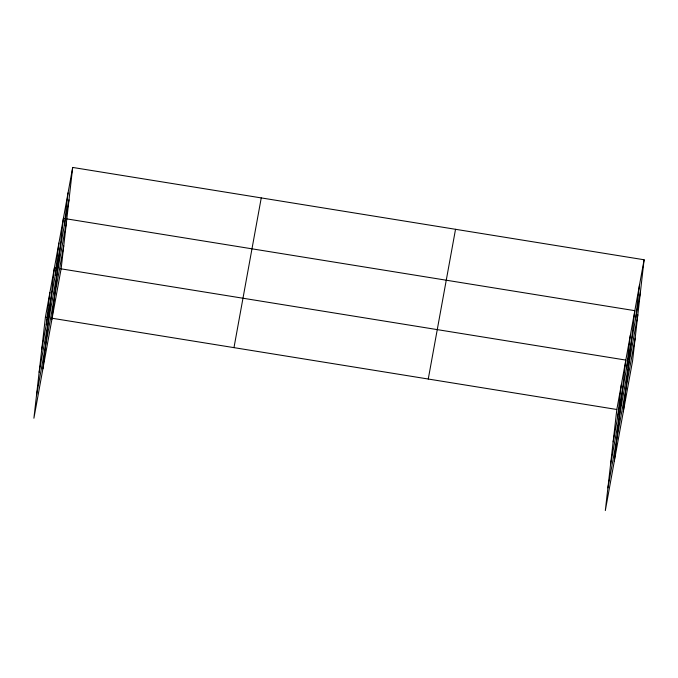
<?xml version="1.0" encoding="UTF-8"?>
<svg xmlns="http://www.w3.org/2000/svg" width="678" height="678" viewBox="0 0 678 678"><rect width="100%" height="100%" fill="white"/><g stroke="black" fill="none" stroke-linecap="round" stroke-linejoin="round"><path stroke-width="1.02" d="M72.682 167.441L45.418 317.168L33.9 418.233L61.173 268.505L72.682 167.441L644.1 259.767L632.582 360.832L605.318 510.559L616.827 409.495L644.1 259.767M46.223 324.855L49.918 292.464M42.9 368.824L54.418 267.759L56.452 268.09M55.223 275.446L58.91 243.055M51.901 319.406L63.41 218.35L634.828 310.677L623.311 411.741M64.359 225.282L68.046 192.891M617.641 417.182L621.328 384.79M614.31 461.15L625.828 360.086L60.528 268.751M626.641 367.773L630.328 335.381M635.778 317.609L639.464 285.226M41.722 349.56L68.995 199.832M39.146 372.222L66.41 222.494M36.485 395.571L63.749 245.843M233.978 347.636L261.25 197.908M428.259 379.027L455.531 229.3M613.141 441.887L640.413 292.159M610.556 464.549L637.829 314.821M607.895 487.897L635.167 338.169M45.418 317.168L47.452 317.499M51.528 318.16L616.827 409.495"/></g></svg>
